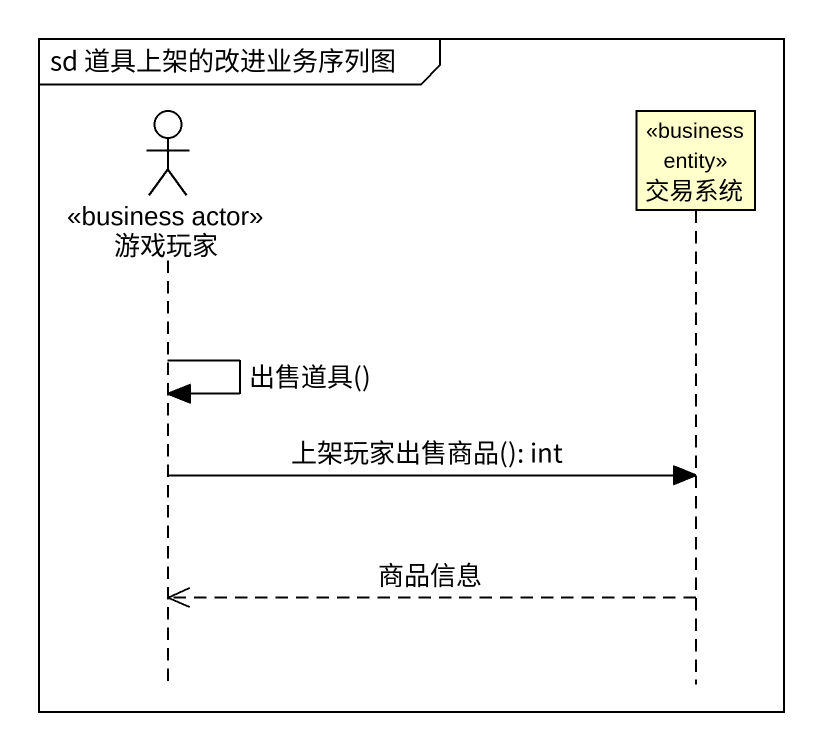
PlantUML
@startuml
mainframe sd 道具上架的改进业务序列图
hide footbox
actor 游戏玩家 <<business actor>>
participant 交易系统 <<business entity>>

游戏玩家 -> 游戏玩家 : 出售道具()
游戏玩家 -> 交易系统 : 上架玩家出售商品(): int
交易系统 -->> 游戏玩家 : 商品信息
@enduml
